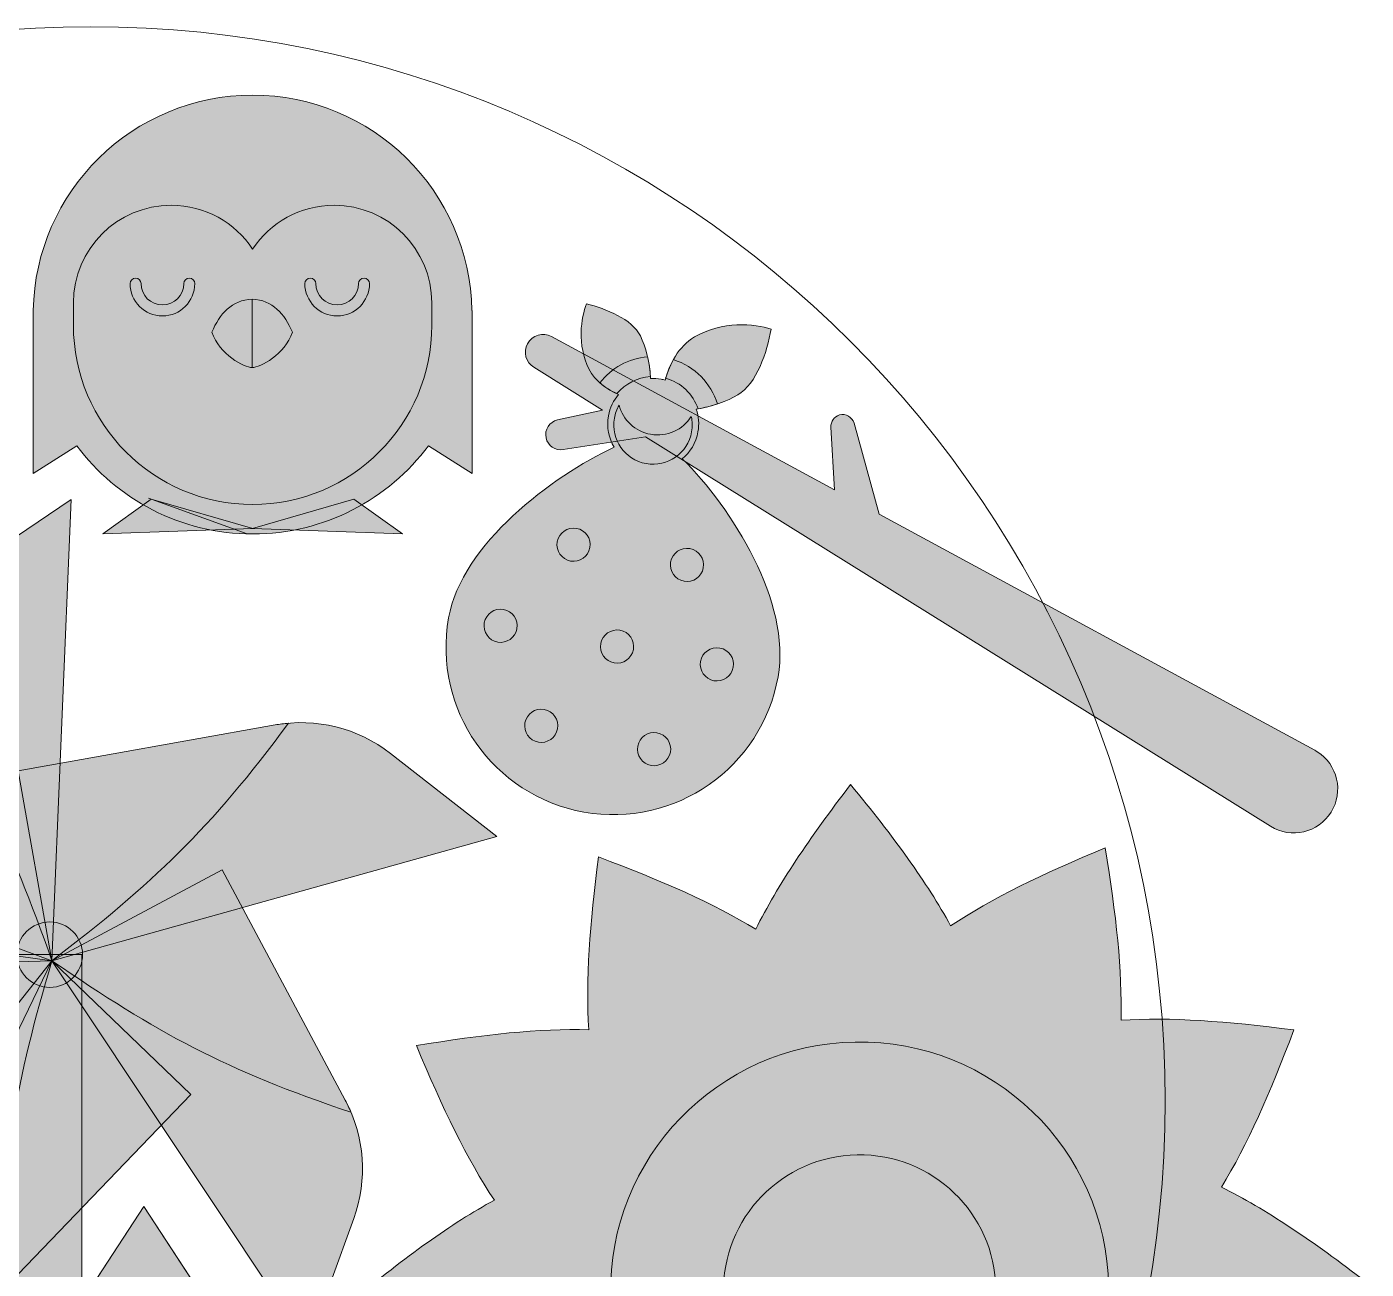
# Model space of a CAD drawing. Header units: inches. Extents: x -2159 to 3042, y -1353 to -29.
# Drawn here: x 483.8 to 821.7, y -925.5 to -612 of the extents above; entities that cross this region are included whole.
import ezdxf

# ---------------------------------------------------------------- set-up
doc = ezdxf.new("R2010")
doc.units = ezdxf.units.IN
doc.header["$MEASUREMENT"] = 0
doc.layers.add('Layer 1', color=7, linetype='Continuous')

# ---------------------------------------------------------------- blocks, each defined once
blk = doc.blocks.new('block 35')
at = {"layer": 'Layer 1', "true_color": 0xffd54e}
h = blk.add_hatch(color=41, dxfattribs=at)
h.dxf.hatch_style = 2
edge = h.paths.add_edge_path()
edge.add_spline(control_points=[(821.71, -928.68), (808.2, -918.34), (796.31, -910.28), (785.2, -904.75), (791.69, -894.18), (797.49, -881.03), (803.45, -865.1), (786.58, -862.9), (772.25, -861.85), (759.86, -862.63), (760.19, -850.23), (758.64, -835.94), (755.84, -819.16), (740.13, -825.69), (727.2, -831.95), (716.86, -838.82), (710.94, -827.91), (702.46, -816.32), (691.64, -803.18), (681.3, -816.69), (673.23, -828.58), (667.71, -839.7), (657.13, -833.21), (643.99, -827.41), (628.05, -821.45), (625.85, -838.32), (624.81, -852.65), (625.59, -865.03), (613.18, -864.7), (598.9, -866.25), (582.12, -869.06), (588.65, -884.77), (594.91, -897.7), (601.78, -908.04), (590.87, -913.95), (579.27, -922.44), (566.14, -933.26), (579.65, -943.6), (591.54, -951.66), (602.65, -957.19), (596.16, -967.76), (590.37, -980.91), (584.4, -996.84), (601.28, -999.04), (615.6, -1000.09), (627.99, -999.31), (627.66, -1011.71), (629.21, -1026), (632.01, -1042.78), (647.73, -1036.25), (660.66, -1029.99), (670.99, -1023.12), (676.91, -1034.03), (685.4, -1045.62), (696.21, -1058.76), (706.55, -1045.25), (714.62, -1033.36), (720.14, -1022.24), (730.72, -1028.73), (743.86, -1034.53), (759.8, -1040.49), (762, -1023.62), (763.04, -1009.29), (762.27, -996.91), (774.67, -997.24), (788.95, -995.69), (805.74, -992.88), (799.21, -977.17), (792.94, -964.24), (786.08, -953.9), (796.99, -947.99), (808.58, -939.5), (821.71, -928.68)], knot_values=[0, 0, 0, 0, 1, 1, 1, 2, 2, 2, 3, 3, 3, 4, 4, 4, 5, 5, 5, 6, 6, 6, 7, 7, 7, 8, 8, 8, 9, 9, 9, 10, 10, 10, 11, 11, 11, 12, 12, 12, 13, 13, 13, 14, 14, 14, 15, 15, 15, 16, 16, 16, 17, 17, 17, 18, 18, 18, 19, 19, 19, 20, 20, 20, 21, 21, 21, 22, 22, 22, 23, 23, 23, 24, 24, 24, 24], degree=3, periodic=1)
at = {"layer": 'Layer 1', "true_color": 0xb06849}
h = blk.add_hatch(color=25, dxfattribs=at)
h.dxf.hatch_style = 2
edge = h.paths.add_edge_path()
edge.add_spline(control_points=[(756.76, -929.85), (757.38, -964.55), (729.75, -993.18), (695.05, -993.8), (660.35, -994.42), (631.72, -966.79), (631.1, -932.09), (630.48, -897.39), (658.1, -868.76), (692.8, -868.14), (727.5, -867.52), (756.13, -895.15), (756.76, -929.85)], knot_values=[0, 0, 0, 0, 1, 1, 1, 2, 2, 2, 3, 3, 3, 4, 4, 4, 4], degree=3, periodic=1)
at = {"layer": 'Layer 1', "true_color": 0x4a4849}
h = blk.add_hatch(color=59, dxfattribs=at)
h.dxf.hatch_style = 2
edge = h.paths.add_edge_path()
edge.add_spline(control_points=[(728.29, -930.36), (728.63, -949.33), (713.52, -965), (694.54, -965.34), (675.56, -965.67), (659.9, -950.56), (659.56, -931.58), (659.22, -912.61), (674.33, -896.94), (693.31, -896.6), (712.29, -896.27), (727.95, -911.38), (728.29, -930.36)], knot_values=[0, 0, 0, 0, 1, 1, 1, 2, 2, 2, 3, 3, 3, 4, 4, 4, 4], degree=3, periodic=1)
at = {"layer": 'Layer 1', "lineweight": 0}
for points, knots in [([(821.71, -928.68), (808.2, -918.34), (796.31, -910.28), (785.2, -904.75), (791.69, -894.18), (797.49, -881.03), (803.45, -865.1), (786.58, -862.9), (772.25, -861.85), (759.86, -862.63), (760.19, -850.23), (758.64, -835.94), (755.84, -819.16), (740.13, -825.69), (727.2, -831.95), (716.86, -838.82), (710.94, -827.91), (702.46, -816.32), (691.64, -803.18), (681.3, -816.69), (673.23, -828.58), (667.71, -839.7), (657.13, -833.21), (643.99, -827.41), (628.05, -821.45), (625.85, -838.32), (624.81, -852.65), (625.59, -865.03), (613.18, -864.7), (598.9, -866.25), (582.12, -869.06), (588.65, -884.77), (594.91, -897.7), (601.78, -908.04), (590.87, -913.95), (579.27, -922.44), (566.14, -933.26), (579.65, -943.6), (591.54, -951.66), (602.65, -957.19), (596.16, -967.76), (590.37, -980.91), (584.4, -996.84), (601.28, -999.04), (615.6, -1000.09), (627.99, -999.31), (627.66, -1011.71), (629.21, -1026), (632.01, -1042.78), (647.73, -1036.25), (660.66, -1029.99), (670.99, -1023.12), (676.91, -1034.03), (685.4, -1045.62), (696.21, -1058.76), (706.55, -1045.25), (714.62, -1033.36), (720.14, -1022.24), (730.72, -1028.73), (743.86, -1034.53), (759.8, -1040.49), (762, -1023.62), (763.04, -1009.29), (762.27, -996.91), (774.67, -997.24), (788.95, -995.69), (805.74, -992.88), (799.21, -977.17), (792.94, -964.24), (786.08, -953.9), (796.99, -947.99), (808.58, -939.5), (821.71, -928.68)], [0, 0, 0, 0, 1, 1, 1, 2, 2, 2, 3, 3, 3, 4, 4, 4, 5, 5, 5, 6, 6, 6, 7, 7, 7, 8, 8, 8, 9, 9, 9, 10, 10, 10, 11, 11, 11, 12, 12, 12, 13, 13, 13, 14, 14, 14, 15, 15, 15, 16, 16, 16, 17, 17, 17, 18, 18, 18, 19, 19, 19, 20, 20, 20, 21, 21, 21, 22, 22, 22, 23, 23, 23, 24, 24, 24, 24]), ([(756.76, -929.85), (757.38, -964.55), (729.75, -993.18), (695.05, -993.8), (660.35, -994.42), (631.72, -966.79), (631.1, -932.09), (630.48, -897.39), (658.1, -868.76), (692.8, -868.14), (727.5, -867.52), (756.13, -895.15), (756.76, -929.85)], [0, 0, 0, 0, 1, 1, 1, 2, 2, 2, 3, 3, 3, 4, 4, 4, 4]), ([(728.29, -930.36), (728.63, -949.33), (713.52, -965), (694.54, -965.34), (675.56, -965.67), (659.9, -950.56), (659.56, -931.58), (659.22, -912.61), (674.33, -896.94), (693.31, -896.6), (712.29, -896.27), (727.95, -911.38), (728.29, -930.36)], [0, 0, 0, 0, 1, 1, 1, 2, 2, 2, 3, 3, 3, 4, 4, 4, 4])]:
    blk.add_open_spline(points, degree=3, knots=knots, dxfattribs=at)
blk = doc.blocks.new('block 38')
at = {"layer": 'Layer 1', "true_color": 0xe65f41}
h = blk.add_hatch(color=13, dxfattribs=at)
h.dxf.hatch_style = 2
edge = h.paths.add_edge_path()
edge.add_spline(control_points=[(490.18, -847.63), (490.18, -847.63), (468.94, -891.37), (468.94, -891.37), (468.94, -891.37), (409.63, -862.65), (409.63, -862.65), (400.24, -858.1), (393.23, -849.77), (390.35, -839.75), (390.35, -839.75), (380.97, -807.06), (380.97, -807.06), (380.97, -807.06), (490.18, -847.63), (490.18, -847.63)], knot_values=[0, 0, 0, 0, 1, 1, 1, 2, 2, 2, 3, 3, 3, 4, 4, 4, 5, 5, 5, 5], degree=3, periodic=1)
at = {"layer": 'Layer 1', "true_color": 0xc45137}
h = blk.add_hatch(color=13, dxfattribs=at)
h.dxf.hatch_style = 2
edge = h.paths.add_edge_path()
edge.add_spline(control_points=[(409.63, -862.65), (409.63, -862.65), (468.94, -891.37), (468.94, -891.37), (468.94, -891.37), (490.18, -847.63), (490.18, -847.63), (458.37, -848.44), (438.16, -851.06), (406.69, -861.04), (407.64, -861.62), (408.62, -862.16), (409.63, -862.65)], knot_values=[0, 0, 0, 0, 1, 1, 1, 2, 2, 2, 3, 3, 3, 4, 4, 4, 4], degree=3, periodic=1)
at = {"layer": 'Layer 1', "lineweight": 0}
for points, knots in [([(490.18, -847.63), (490.18, -847.63), (468.94, -891.37), (468.94, -891.37), (468.94, -891.37), (409.63, -862.65), (409.63, -862.65), (400.24, -858.1), (393.23, -849.77), (390.35, -839.75), (390.35, -839.75), (380.97, -807.06), (380.97, -807.06), (380.97, -807.06), (490.18, -847.63), (490.18, -847.63)], [0, 0, 0, 0, 1, 1, 1, 2, 2, 2, 3, 3, 3, 4, 4, 4, 5, 5, 5, 5]), ([(409.63, -862.65), (409.63, -862.65), (468.94, -891.37), (468.94, -891.37), (468.94, -891.37), (490.18, -847.63), (490.18, -847.63), (458.37, -848.44), (438.16, -851.06), (406.69, -861.04), (407.64, -861.62), (408.62, -862.16), (409.63, -862.65)], [0, 0, 0, 0, 1, 1, 1, 2, 2, 2, 3, 3, 3, 4, 4, 4, 4])]:
    blk.add_open_spline(points, degree=3, knots=knots, dxfattribs=at)
blk = doc.blocks.new('block 39')
at = {"layer": 'Layer 1', "true_color": 0xffd54e}
h = blk.add_hatch(color=41, dxfattribs=at)
h.dxf.hatch_style = 2
edge = h.paths.add_edge_path()
edge.add_spline(control_points=[(490.18, -847.63), (490.18, -847.63), (525.21, -881.35), (525.21, -881.35), (525.21, -881.35), (479.57, -928.88), (479.57, -928.88), (472.34, -936.41), (462.26, -940.5), (451.83, -940.14), (451.83, -940.14), (417.85, -938.96), (417.85, -938.96), (417.85, -938.96), (490.18, -847.63), (490.18, -847.63)], knot_values=[0, 0, 0, 0, 1, 1, 1, 2, 2, 2, 3, 3, 3, 4, 4, 4, 5, 5, 5, 5], degree=3, periodic=1)
at = {"layer": 'Layer 1', "true_color": 0xe8b142}
h = blk.add_hatch(color=43, dxfattribs=at)
h.dxf.hatch_style = 2
edge = h.paths.add_edge_path()
edge.add_spline(control_points=[(479.57, -928.88), (479.57, -928.88), (525.21, -881.35), (525.21, -881.35), (525.21, -881.35), (490.18, -847.63), (490.18, -847.63), (481.12, -878.13), (477.37, -898.17), (477.13, -931.18), (477.97, -930.45), (478.79, -929.69), (479.57, -928.88)], knot_values=[0, 0, 0, 0, 1, 1, 1, 2, 2, 2, 3, 3, 3, 4, 4, 4, 4], degree=3, periodic=1)
at = {"layer": 'Layer 1', "lineweight": 0}
for points, knots in [([(490.18, -847.63), (490.18, -847.63), (525.21, -881.35), (525.21, -881.35), (525.21, -881.35), (479.57, -928.88), (479.57, -928.88), (472.34, -936.41), (462.26, -940.5), (451.83, -940.14), (451.83, -940.14), (417.85, -938.96), (417.85, -938.96), (417.85, -938.96), (490.18, -847.63), (490.18, -847.63)], [0, 0, 0, 0, 1, 1, 1, 2, 2, 2, 3, 3, 3, 4, 4, 4, 5, 5, 5, 5]), ([(479.57, -928.88), (479.57, -928.88), (525.21, -881.35), (525.21, -881.35), (525.21, -881.35), (490.18, -847.63), (490.18, -847.63), (481.12, -878.13), (477.37, -898.17), (477.13, -931.18), (477.97, -930.45), (478.79, -929.69), (479.57, -928.88)], [0, 0, 0, 0, 1, 1, 1, 2, 2, 2, 3, 3, 3, 4, 4, 4, 4])]:
    blk.add_open_spline(points, degree=3, knots=knots, dxfattribs=at)
blk = doc.blocks.new('block 40')
at = {"layer": 'Layer 1', "true_color": 0x9b59b6}
h = blk.add_hatch(color=193, dxfattribs=at)
h.dxf.hatch_style = 2
edge = h.paths.add_edge_path()
edge.add_spline(control_points=[(490.18, -847.63), (490.18, -847.63), (533.07, -824.74), (533.07, -824.74), (533.07, -824.74), (564.17, -882.83), (564.17, -882.83), (569.1, -892.03), (569.87, -902.89), (566.31, -912.69), (566.31, -912.69), (554.69, -944.65), (554.69, -944.65), (554.69, -944.65), (490.18, -847.63), (490.18, -847.63)], knot_values=[0, 0, 0, 0, 1, 1, 1, 2, 2, 2, 3, 3, 3, 4, 4, 4, 5, 5, 5, 5], degree=3, periodic=1)
at = {"layer": 'Layer 1', "true_color": 0x8e44ad}
h = blk.add_hatch(color=205, dxfattribs=at)
h.dxf.hatch_style = 2
edge = h.paths.add_edge_path()
edge.add_spline(control_points=[(564.17, -882.83), (564.17, -882.83), (533.07, -824.74), (533.07, -824.74), (533.07, -824.74), (490.18, -847.63), (490.18, -847.63), (516.39, -865.68), (534.28, -875.43), (565.61, -885.86), (565.18, -884.84), (564.7, -883.82), (564.17, -882.83)], knot_values=[0, 0, 0, 0, 1, 1, 1, 2, 2, 2, 3, 3, 3, 4, 4, 4, 4], degree=3, periodic=1)
at = {"layer": 'Layer 1', "lineweight": 0}
for points, knots in [([(490.18, -847.63), (490.18, -847.63), (533.07, -824.74), (533.07, -824.74), (533.07, -824.74), (564.17, -882.83), (564.17, -882.83), (569.1, -892.03), (569.87, -902.89), (566.31, -912.69), (566.31, -912.69), (554.69, -944.65), (554.69, -944.65), (554.69, -944.65), (490.18, -847.63), (490.18, -847.63)], [0, 0, 0, 0, 1, 1, 1, 2, 2, 2, 3, 3, 3, 4, 4, 4, 5, 5, 5, 5]), ([(564.17, -882.83), (564.17, -882.83), (533.07, -824.74), (533.07, -824.74), (533.07, -824.74), (490.18, -847.63), (490.18, -847.63), (516.39, -865.68), (534.28, -875.43), (565.61, -885.86), (565.18, -884.84), (564.7, -883.82), (564.17, -882.83)], [0, 0, 0, 0, 1, 1, 1, 2, 2, 2, 3, 3, 3, 4, 4, 4, 4])]:
    blk.add_open_spline(points, degree=3, knots=knots, dxfattribs=at)
blk = doc.blocks.new('block 41')
at = {"layer": 'Layer 1', "true_color": 0x2ecc71}
h = blk.add_hatch(color=112, dxfattribs=at)
h.dxf.hatch_style = 2
edge = h.paths.add_edge_path()
edge.add_spline(control_points=[(490.18, -847.63), (490.18, -847.63), (481.66, -799.76), (481.66, -799.76), (481.66, -799.76), (546.52, -788.14), (546.52, -788.14), (556.79, -786.3), (567.36, -788.91), (575.58, -795.33), (575.58, -795.33), (602.38, -816.26), (602.38, -816.26), (602.38, -816.26), (490.18, -847.63), (490.18, -847.63)], knot_values=[0, 0, 0, 0, 1, 1, 1, 2, 2, 2, 3, 3, 3, 4, 4, 4, 5, 5, 5, 5], degree=3, periodic=1)
at = {"layer": 'Layer 1', "true_color": 0x27ae60}
h = blk.add_hatch(color=105, dxfattribs=at)
h.dxf.hatch_style = 2
edge = h.paths.add_edge_path()
edge.add_spline(control_points=[(546.52, -788.14), (546.52, -788.14), (481.66, -799.76), (481.66, -799.76), (481.66, -799.76), (490.18, -847.63), (490.18, -847.63), (515.44, -828.28), (530.25, -814.28), (549.85, -787.71), (548.74, -787.8), (547.63, -787.94), (546.52, -788.14)], knot_values=[0, 0, 0, 0, 1, 1, 1, 2, 2, 2, 3, 3, 3, 4, 4, 4, 4], degree=3, periodic=1)
at = {"layer": 'Layer 1', "lineweight": 0}
for points, knots in [([(490.18, -847.63), (490.18, -847.63), (481.66, -799.76), (481.66, -799.76), (481.66, -799.76), (546.52, -788.14), (546.52, -788.14), (556.79, -786.3), (567.36, -788.91), (575.58, -795.33), (575.58, -795.33), (602.38, -816.26), (602.38, -816.26), (602.38, -816.26), (490.18, -847.63), (490.18, -847.63)], [0, 0, 0, 0, 1, 1, 1, 2, 2, 2, 3, 3, 3, 4, 4, 4, 5, 5, 5, 5]), ([(546.52, -788.14), (546.52, -788.14), (481.66, -799.76), (481.66, -799.76), (481.66, -799.76), (490.18, -847.63), (490.18, -847.63), (515.44, -828.28), (530.25, -814.28), (549.85, -787.71), (548.74, -787.8), (547.63, -787.94), (546.52, -788.14)], [0, 0, 0, 0, 1, 1, 1, 2, 2, 2, 3, 3, 3, 4, 4, 4, 4])]:
    blk.add_open_spline(points, degree=3, knots=knots, dxfattribs=at)
blk = doc.blocks.new('block 42')
at = {"layer": 'Layer 1', "true_color": 0x59abe3}
h = blk.add_hatch(color=143, dxfattribs=at)
h.dxf.hatch_style = 2
edge = h.paths.add_edge_path()
edge.add_spline(control_points=[(490.18, -847.63), (490.18, -847.63), (442.02, -840.95), (442.02, -840.95), (442.02, -840.95), (451.01, -775.66), (451.01, -775.66), (452.43, -765.33), (458.19, -756.09), (466.83, -750.25), (466.83, -750.25), (495.02, -731.23), (495.02, -731.23), (495.02, -731.23), (490.18, -847.63), (490.18, -847.63)], knot_values=[0, 0, 0, 0, 1, 1, 1, 2, 2, 2, 3, 3, 3, 4, 4, 4, 5, 5, 5, 5], degree=3, periodic=1)
at = {"layer": 'Layer 1', "true_color": 0x4183d7}
h = blk.add_hatch(color=163, dxfattribs=at)
h.dxf.hatch_style = 2
edge = h.paths.add_edge_path()
edge.add_spline(control_points=[(451.01, -775.66), (451.01, -775.66), (442.02, -840.95), (442.02, -840.95), (442.02, -840.95), (490.18, -847.63), (490.18, -847.63), (479.58, -817.63), (470.84, -799.22), (451.63, -772.37), (451.38, -773.45), (451.16, -774.55), (451.01, -775.66)], knot_values=[0, 0, 0, 0, 1, 1, 1, 2, 2, 2, 3, 3, 3, 4, 4, 4, 4], degree=3, periodic=1)
at = {"layer": 'Layer 1', "lineweight": 0}
for points, knots in [([(490.18, -847.63), (490.18, -847.63), (442.02, -840.95), (442.02, -840.95), (442.02, -840.95), (451.01, -775.66), (451.01, -775.66), (452.43, -765.33), (458.19, -756.09), (466.83, -750.25), (466.83, -750.25), (495.02, -731.23), (495.02, -731.23), (495.02, -731.23), (490.18, -847.63), (490.18, -847.63)], [0, 0, 0, 0, 1, 1, 1, 2, 2, 2, 3, 3, 3, 4, 4, 4, 5, 5, 5, 5]), ([(451.01, -775.66), (451.01, -775.66), (442.02, -840.95), (442.02, -840.95), (442.02, -840.95), (490.18, -847.63), (490.18, -847.63), (479.58, -817.63), (470.84, -799.22), (451.63, -772.37), (451.38, -773.45), (451.16, -774.55), (451.01, -775.66)], [0, 0, 0, 0, 1, 1, 1, 2, 2, 2, 3, 3, 3, 4, 4, 4, 4])]:
    blk.add_open_spline(points, degree=3, knots=knots, dxfattribs=at)
blk = doc.blocks.new('block 37')
at = {"layer": 'Layer 1'}
for name in ['block 42', 'block 41', 'block 38', 'block 40', 'block 39']:
    blk.add_blockref(name, (0, 0), dxfattribs=at)
blk = doc.blocks.new('block 36')
at = {"layer": 'Layer 1', "true_color": 0x4a4849}
h = blk.add_hatch(color=59, dxfattribs=at)
h.dxf.hatch_style = 2
edge = h.paths.add_edge_path()
edge.add_spline(control_points=[(497.89, -846.09), (497.89, -850.65), (494.19, -854.35), (489.62, -854.35), (485.06, -854.35), (481.36, -850.65), (481.36, -846.09), (481.36, -841.53), (485.06, -837.83), (489.62, -837.83), (494.19, -837.83), (497.89, -841.53), (497.89, -846.09)], knot_values=[0, 0, 0, 0, 1, 1, 1, 2, 2, 2, 3, 3, 3, 4, 4, 4, 4], degree=3, periodic=1)
h = blk.add_hatch(color=59, dxfattribs=at)
h.dxf.hatch_style = 2
h.paths.add_polyline_path([(497.75, -1052.46), (481.36, -1052.46), (481.36, -846.09), (497.75, -846.09)])
at = {"layer": 'Layer 1', "lineweight": 0}
blk.add_lwpolyline([(497.75, -1052.46), (481.36, -1052.46), (481.36, -846.09), (497.75, -846.09), (497.75, -1052.46)], dxfattribs=at)
blk.add_open_spline([(497.89, -846.09), (497.89, -850.65), (494.19, -854.35), (489.62, -854.35), (485.06, -854.35), (481.36, -850.65), (481.36, -846.09), (481.36, -841.53), (485.06, -837.83), (489.62, -837.83), (494.19, -837.83), (497.89, -841.53), (497.89, -846.09)], degree=3, knots=[0, 0, 0, 0, 1, 1, 1, 2, 2, 2, 3, 3, 3, 4, 4, 4, 4], dxfattribs=at)
at = {"layer": 'Layer 1'}
blk.add_blockref('block 37', (0, 0), dxfattribs=at)
blk = doc.blocks.new('block 45')
at = {"layer": 'Layer 1', "true_color": 0x4a4849}
h = blk.add_hatch(color=59, dxfattribs=at)
h.dxf.hatch_style = 2
h.paths.add_polyline_path([(684.5, -1171.66), (513.36, -909.6), (342.22, -1171.66)])
at = {"layer": 'Layer 1', "true_color": 0xf8f7ca}
h = blk.add_hatch(color=7, dxfattribs=at)
h.dxf.hatch_style = 2
h.paths.add_polyline_path([(578.48, -1009.32), (513.36, -909.6), (447.75, -1010.07), (490.9, -1075.75), (534.04, -1009.44), (556.86, -1042.95)])
at = {"layer": 'Layer 1', "lineweight": 0}
for points in [[(684.5, -1171.66), (513.36, -909.6), (342.22, -1171.66), (684.5, -1171.66)], [(578.48, -1009.32), (513.36, -909.6), (447.75, -1010.07), (490.9, -1075.75), (534.04, -1009.44), (556.86, -1042.95), (578.48, -1009.32)]]:
    blk.add_lwpolyline(points, dxfattribs=at)
blk = doc.blocks.new('block 46')
at = {"layer": 'Layer 1', "true_color": 0x4a4849}
h = blk.add_hatch(color=59, dxfattribs=at)
h.dxf.hatch_style = 2
h.paths.add_polyline_path([(485.12, -1154.91), (390.63, -1010.15), (295.79, -1154.91)])
at = {"layer": 'Layer 1', "true_color": 0xf8f7ca}
h = blk.add_hatch(color=7, dxfattribs=at)
h.dxf.hatch_style = 2
h.paths.add_polyline_path([(390.63, -1010.15), (348.4, -1074.62), (369.24, -1107.48), (390.45, -1075.04), (432.99, -1075.04)])
at = {"layer": 'Layer 1', "lineweight": 0}
for points in [[(485.12, -1154.91), (390.63, -1010.15), (295.79, -1154.91), (485.12, -1154.91)], [(390.63, -1010.15), (348.4, -1074.62), (369.24, -1107.48), (390.45, -1075.04), (432.99, -1075.04), (390.63, -1010.15)]]:
    blk.add_lwpolyline(points, dxfattribs=at)
blk = doc.blocks.new('block 44')
at = {"layer": 'Layer 1'}
for name in ['block 45', 'block 46']:
    blk.add_blockref(name, (0, 0), dxfattribs=at)
blk = doc.blocks.new('block 51')
at = {"layer": 'Layer 1', "true_color": 0xc45137}
h = blk.add_hatch(color=13, dxfattribs=at)
h.dxf.hatch_style = 2
h.paths.add_polyline_path([(503.02, -739.96), (515.24, -731.21), (540.85, -738.58)])
h = blk.add_hatch(color=13, dxfattribs=at)
h.dxf.hatch_style = 2
h.paths.add_polyline_path([(578.57, -739.96), (566.35, -731.21), (540.73, -738.58)])
at = {"layer": 'Layer 1', "lineweight": 0}
for points in [[(503.02, -739.96), (515.24, -731.21), (540.85, -738.58), (503.02, -739.96)], [(578.57, -739.96), (566.35, -731.21), (540.73, -738.58), (578.57, -739.96)]]:
    blk.add_lwpolyline(points, dxfattribs=at)
blk = doc.blocks.new('block 53')
at = {"layer": 'Layer 1', "true_color": 0x4a4849}
h = blk.add_hatch(color=59, dxfattribs=at)
h.dxf.hatch_style = 2
edge = h.paths.add_edge_path()
edge.add_spline(control_points=[(518.04, -684.95), (513.54, -684.95), (509.88, -681.29), (509.88, -676.79), (509.88, -676.02), (510.5, -675.4), (511.27, -675.4), (512.03, -675.4), (512.65, -676.02), (512.65, -676.79), (512.65, -679.76), (515.07, -682.18), (518.04, -682.18), (521.01, -682.18), (523.43, -679.76), (523.43, -676.79), (523.43, -676.02), (524.05, -675.4), (524.82, -675.4), (525.58, -675.4), (526.2, -676.02), (526.2, -676.79), (526.2, -681.29), (522.54, -684.95), (518.04, -684.95)], knot_values=[0, 0, 0, 0, 1, 1, 1, 2, 2, 2, 3, 3, 3, 4, 4, 4, 5, 5, 5, 6, 6, 6, 7, 7, 7, 8, 8, 8, 8], degree=3, periodic=1)
at = {"layer": 'Layer 1', "lineweight": 0}
blk.add_open_spline([(518.04, -684.95), (513.54, -684.95), (509.88, -681.29), (509.88, -676.79), (509.88, -676.02), (510.5, -675.4), (511.27, -675.4), (512.03, -675.4), (512.65, -676.02), (512.65, -676.79), (512.65, -679.76), (515.07, -682.18), (518.04, -682.18), (521.01, -682.18), (523.43, -679.76), (523.43, -676.79), (523.43, -676.02), (524.05, -675.4), (524.82, -675.4), (525.58, -675.4), (526.2, -676.02), (526.2, -676.79), (526.2, -681.29), (522.54, -684.95), (518.04, -684.95)], degree=3, knots=[0, 0, 0, 0, 1, 1, 1, 2, 2, 2, 3, 3, 3, 4, 4, 4, 5, 5, 5, 6, 6, 6, 7, 7, 7, 8, 8, 8, 8], dxfattribs=at)
blk = doc.blocks.new('block 54')
at = {"layer": 'Layer 1', "true_color": 0x4a4849}
h = blk.add_hatch(color=59, dxfattribs=at)
h.dxf.hatch_style = 2
edge = h.paths.add_edge_path()
edge.add_spline(control_points=[(562.12, -684.95), (557.62, -684.95), (553.96, -681.29), (553.96, -676.79), (553.96, -676.02), (554.58, -675.4), (555.35, -675.4), (556.11, -675.4), (556.73, -676.02), (556.73, -676.79), (556.73, -679.76), (559.15, -682.18), (562.12, -682.18), (565.09, -682.18), (567.51, -679.76), (567.51, -676.79), (567.51, -676.02), (568.13, -675.4), (568.9, -675.4), (569.66, -675.4), (570.28, -676.02), (570.28, -676.79), (570.28, -681.29), (566.62, -684.95), (562.12, -684.95)], knot_values=[0, 0, 0, 0, 1, 1, 1, 2, 2, 2, 3, 3, 3, 4, 4, 4, 5, 5, 5, 6, 6, 6, 7, 7, 7, 8, 8, 8, 8], degree=3, periodic=1)
at = {"layer": 'Layer 1', "lineweight": 0}
blk.add_open_spline([(562.12, -684.95), (557.62, -684.95), (553.96, -681.29), (553.96, -676.79), (553.96, -676.02), (554.58, -675.4), (555.35, -675.4), (556.11, -675.4), (556.73, -676.02), (556.73, -676.79), (556.73, -679.76), (559.15, -682.18), (562.12, -682.18), (565.09, -682.18), (567.51, -679.76), (567.51, -676.79), (567.51, -676.02), (568.13, -675.4), (568.9, -675.4), (569.66, -675.4), (570.28, -676.02), (570.28, -676.79), (570.28, -681.29), (566.62, -684.95), (562.12, -684.95)], degree=3, knots=[0, 0, 0, 0, 1, 1, 1, 2, 2, 2, 3, 3, 3, 4, 4, 4, 5, 5, 5, 6, 6, 6, 7, 7, 7, 8, 8, 8, 8], dxfattribs=at)
blk = doc.blocks.new('block 52')
at = {"layer": 'Layer 1', "true_color": 0xf8f7ca}
h = blk.add_hatch(color=7, dxfattribs=at)
h.dxf.hatch_style = 2
edge = h.paths.add_edge_path()
edge.add_spline(control_points=[(585.99, -681.68), (585.99, -668.07), (574.96, -657.04), (561.35, -657.04), (552.76, -657.04), (545.21, -661.43), (540.79, -668.09), (536.38, -661.43), (528.82, -657.04), (520.24, -657.04), (506.63, -657.04), (495.59, -668.07), (495.59, -681.68), (495.59, -683.62), (495.59, -687.31), (495.59, -687.31), (495.59, -712.28), (515.83, -732.51), (540.79, -732.51), (565.76, -732.51), (585.99, -712.28), (585.99, -687.31), (585.99, -687.31), (585.99, -683.56), (585.99, -681.68)], knot_values=[0, 0, 0, 0, 1, 1, 1, 2, 2, 2, 3, 3, 3, 4, 4, 4, 5, 5, 5, 6, 6, 6, 7, 7, 7, 8, 8, 8, 8], degree=3, periodic=1)
at = {"layer": 'Layer 1', "true_color": 0xc45137}
h = blk.add_hatch(color=13, dxfattribs=at)
h.dxf.hatch_style = 2
edge = h.paths.add_edge_path()
edge.add_spline(control_points=[(540.68, -680.68), (540.68, -680.68), (540.68, -692.39), (540.68, -697.98), (538.71, -697.98), (532.37, -694.64), (530.53, -689.08), (532.43, -684.43), (535.6, -680.97), (540.68, -680.68)], knot_values=[0, 0, 0, 0, 1, 1, 1, 2, 2, 2, 3, 3, 3, 3], degree=3, periodic=1)
at = {"layer": 'Layer 1', "true_color": 0xe65f41}
h = blk.add_hatch(color=13, dxfattribs=at)
h.dxf.hatch_style = 2
edge = h.paths.add_edge_path()
edge.add_spline(control_points=[(540.68, -680.68), (540.68, -680.68), (540.68, -692.39), (540.68, -697.98), (542.64, -697.98), (548.98, -694.64), (550.82, -689.08), (548.92, -684.43), (545.75, -680.97), (540.68, -680.68)], knot_values=[0, 0, 0, 0, 1, 1, 1, 2, 2, 2, 3, 3, 3, 3], degree=3, periodic=1)
at = {"layer": 'Layer 1', "lineweight": 0}
for points, knots in [([(585.99, -681.68), (585.99, -668.07), (574.96, -657.04), (561.35, -657.04), (552.76, -657.04), (545.21, -661.43), (540.79, -668.09), (536.38, -661.43), (528.82, -657.04), (520.24, -657.04), (506.63, -657.04), (495.59, -668.07), (495.59, -681.68), (495.59, -683.62), (495.59, -687.31), (495.59, -687.31), (495.59, -712.28), (515.83, -732.51), (540.79, -732.51), (565.76, -732.51), (585.99, -712.28), (585.99, -687.31), (585.99, -687.31), (585.99, -683.56), (585.99, -681.68)], [0, 0, 0, 0, 1, 1, 1, 2, 2, 2, 3, 3, 3, 4, 4, 4, 5, 5, 5, 6, 6, 6, 7, 7, 7, 8, 8, 8, 8]), ([(540.68, -680.68), (540.68, -680.68), (540.68, -692.39), (540.68, -697.98), (538.71, -697.98), (532.37, -694.64), (530.53, -689.08), (532.43, -684.43), (535.6, -680.97), (540.68, -680.68)], [0, 0, 0, 0, 1, 1, 1, 2, 2, 2, 3, 3, 3, 3]), ([(540.68, -680.68), (540.68, -680.68), (540.68, -692.39), (540.68, -697.98), (542.64, -697.98), (548.98, -694.64), (550.82, -689.08), (548.92, -684.43), (545.75, -680.97), (540.68, -680.68)], [0, 0, 0, 0, 1, 1, 1, 2, 2, 2, 3, 3, 3, 3])]:
    blk.add_open_spline(points, degree=3, knots=knots, dxfattribs=at)
at = {"layer": 'Layer 1'}
for name in ['block 53', 'block 54']:
    blk.add_blockref(name, (0, 0), dxfattribs=at)
blk = doc.blocks.new('block 50')
at = {"layer": 'Layer 1', "true_color": 0x4a4849}
h = blk.add_hatch(color=59, dxfattribs=at)
h.dxf.hatch_style = 2
edge = h.paths.add_edge_path()
edge.add_spline(control_points=[(596.12, -683.59), (595.58, -653.49), (571.02, -629.25), (540.79, -629.25), (510.56, -629.25), (486.01, -653.49), (485.46, -683.59), (485.46, -683.59), (485.44, -683.56), (485.44, -683.56), (485.44, -683.56), (485.44, -724.74), (485.44, -724.74), (485.44, -724.74), (496.41, -717.69), (496.41, -717.69), (506.51, -731.21), (522.63, -739.96), (540.79, -739.96), (558.96, -739.96), (575.08, -731.21), (585.17, -717.69), (585.17, -717.69), (596.15, -724.74), (596.15, -724.74), (596.15, -724.74), (596.15, -683.56), (596.15, -683.56), (596.15, -683.56), (596.12, -683.59), (596.12, -683.59)], knot_values=[0, 0, 0, 0, 1, 1, 1, 2, 2, 2, 3, 3, 3, 4, 4, 4, 5, 5, 5, 6, 6, 6, 7, 7, 7, 8, 8, 8, 9, 9, 9, 10, 10, 10, 10], degree=3, periodic=1)
at = {"layer": 'Layer 1', "lineweight": 0}
blk.add_lwpolyline([(539.4, -739.96), (514.49, -730.97)], dxfattribs=at)
blk.add_open_spline([(596.12, -683.59), (595.58, -653.49), (571.02, -629.25), (540.79, -629.25), (510.56, -629.25), (486.01, -653.49), (485.46, -683.59), (485.46, -683.59), (485.44, -683.56), (485.44, -683.56), (485.44, -683.56), (485.44, -724.74), (485.44, -724.74), (485.44, -724.74), (496.41, -717.69), (496.41, -717.69), (506.51, -731.21), (522.63, -739.96), (540.79, -739.96), (558.96, -739.96), (575.08, -731.21), (585.17, -717.69), (585.17, -717.69), (596.15, -724.74), (596.15, -724.74), (596.15, -724.74), (596.15, -683.56), (596.15, -683.56), (596.15, -683.56), (596.12, -683.59), (596.12, -683.59)], degree=3, knots=[0, 0, 0, 0, 1, 1, 1, 2, 2, 2, 3, 3, 3, 4, 4, 4, 5, 5, 5, 6, 6, 6, 7, 7, 7, 8, 8, 8, 9, 9, 9, 10, 10, 10, 10], dxfattribs=at)
at = {"layer": 'Layer 1'}
for name in ['block 52', 'block 51']:
    blk.add_blockref(name, (0, 0), dxfattribs=at)
blk = doc.blocks.new('block 57')
at = {"layer": 'Layer 1', "true_color": 0xf8f7ca}
h = blk.add_hatch(color=7, dxfattribs=at)
h.dxf.hatch_style = 2
edge = h.paths.add_edge_path()
edge.add_spline(control_points=[(617.64, -741.93), (617.23, -744.21), (618.75, -746.38), (621.02, -746.79), (623.3, -747.19), (625.47, -745.68), (625.88, -743.4), (626.28, -741.13), (624.77, -738.96), (622.49, -738.55), (620.22, -738.14), (618.05, -739.66), (617.64, -741.93)], knot_values=[0, 0, 0, 0, 1, 1, 1, 2, 2, 2, 3, 3, 3, 4, 4, 4, 4], degree=3, periodic=1)
h = blk.add_hatch(color=7, dxfattribs=at)
h.dxf.hatch_style = 2
edge = h.paths.add_edge_path()
edge.add_spline(control_points=[(646.24, -747.04), (645.84, -749.31), (647.35, -751.49), (649.63, -751.89), (651.9, -752.3), (654.07, -750.78), (654.48, -748.51), (654.89, -746.23), (653.37, -744.06), (651.1, -743.65), (648.82, -743.25), (646.65, -744.76), (646.24, -747.04)], knot_values=[0, 0, 0, 0, 1, 1, 1, 2, 2, 2, 3, 3, 3, 4, 4, 4, 4], degree=3, periodic=1)
h = blk.add_hatch(color=7, dxfattribs=at)
h.dxf.hatch_style = 2
edge = h.paths.add_edge_path()
edge.add_spline(control_points=[(599.23, -762.39), (598.83, -764.66), (600.34, -766.84), (602.62, -767.24), (604.89, -767.65), (607.07, -766.13), (607.47, -763.86), (607.88, -761.58), (606.36, -759.41), (604.09, -759), (601.81, -758.6), (599.64, -760.11), (599.23, -762.39)], knot_values=[0, 0, 0, 0, 1, 1, 1, 2, 2, 2, 3, 3, 3, 4, 4, 4, 4], degree=3, periodic=1)
h = blk.add_hatch(color=7, dxfattribs=at)
h.dxf.hatch_style = 2
edge = h.paths.add_edge_path()
edge.add_spline(control_points=[(628.61, -767.63), (628.21, -769.91), (629.72, -772.08), (632, -772.48), (634.27, -772.89), (636.45, -771.38), (636.85, -769.1), (637.26, -766.83), (635.74, -764.65), (633.47, -764.25), (631.19, -763.84), (629.02, -765.36), (628.61, -767.63)], knot_values=[0, 0, 0, 0, 1, 1, 1, 2, 2, 2, 3, 3, 3, 4, 4, 4, 4], degree=3, periodic=1)
h = blk.add_hatch(color=7, dxfattribs=at)
h.dxf.hatch_style = 2
edge = h.paths.add_edge_path()
edge.add_spline(control_points=[(653.79, -772.12), (653.39, -774.4), (654.9, -776.57), (657.18, -776.98), (659.45, -777.38), (661.63, -775.87), (662.03, -773.59), (662.44, -771.32), (660.92, -769.14), (658.65, -768.74), (656.37, -768.33), (654.2, -769.85), (653.79, -772.12)], knot_values=[0, 0, 0, 0, 1, 1, 1, 2, 2, 2, 3, 3, 3, 4, 4, 4, 4], degree=3, periodic=1)
h = blk.add_hatch(color=7, dxfattribs=at)
h.dxf.hatch_style = 2
edge = h.paths.add_edge_path()
edge.add_spline(control_points=[(609.49, -787.63), (609.08, -789.91), (610.6, -792.08), (612.87, -792.49), (615.15, -792.89), (617.32, -791.38), (617.72, -789.1), (618.13, -786.83), (616.62, -784.66), (614.34, -784.25), (612.07, -783.84), (609.89, -785.36), (609.49, -787.63)], knot_values=[0, 0, 0, 0, 1, 1, 1, 2, 2, 2, 3, 3, 3, 4, 4, 4, 4], degree=3, periodic=1)
h = blk.add_hatch(color=7, dxfattribs=at)
h.dxf.hatch_style = 2
edge = h.paths.add_edge_path()
edge.add_spline(control_points=[(637.95, -793.51), (637.54, -795.79), (639.06, -797.96), (641.33, -798.37), (643.61, -798.77), (645.78, -797.26), (646.19, -794.98), (646.59, -792.71), (645.08, -790.54), (642.8, -790.13), (640.53, -789.72), (638.36, -791.24), (637.95, -793.51)], knot_values=[0, 0, 0, 0, 1, 1, 1, 2, 2, 2, 3, 3, 3, 4, 4, 4, 4], degree=3, periodic=1)
at = {"layer": 'Layer 1', "lineweight": 0}
for points in [[(617.64, -741.93), (617.23, -744.21), (618.75, -746.38), (621.02, -746.79), (623.3, -747.19), (625.47, -745.68), (625.88, -743.4), (626.28, -741.13), (624.77, -738.96), (622.49, -738.55), (620.22, -738.14), (618.05, -739.66), (617.64, -741.93)], [(646.24, -747.04), (645.84, -749.31), (647.35, -751.49), (649.63, -751.89), (651.9, -752.3), (654.07, -750.78), (654.48, -748.51), (654.89, -746.23), (653.37, -744.06), (651.1, -743.65), (648.82, -743.25), (646.65, -744.76), (646.24, -747.04)], [(599.23, -762.39), (598.83, -764.66), (600.34, -766.84), (602.62, -767.24), (604.89, -767.65), (607.07, -766.13), (607.47, -763.86), (607.88, -761.58), (606.36, -759.41), (604.09, -759), (601.81, -758.6), (599.64, -760.11), (599.23, -762.39)], [(628.61, -767.63), (628.21, -769.91), (629.72, -772.08), (632, -772.48), (634.27, -772.89), (636.45, -771.38), (636.85, -769.1), (637.26, -766.83), (635.74, -764.65), (633.47, -764.25), (631.19, -763.84), (629.02, -765.36), (628.61, -767.63)], [(653.79, -772.12), (653.39, -774.4), (654.9, -776.57), (657.18, -776.98), (659.45, -777.38), (661.63, -775.87), (662.03, -773.59), (662.44, -771.32), (660.92, -769.14), (658.65, -768.74), (656.37, -768.33), (654.2, -769.85), (653.79, -772.12)], [(609.49, -787.63), (609.08, -789.91), (610.6, -792.08), (612.87, -792.49), (615.15, -792.89), (617.32, -791.38), (617.72, -789.1), (618.13, -786.83), (616.62, -784.66), (614.34, -784.25), (612.07, -783.84), (609.89, -785.36), (609.49, -787.63)], [(637.95, -793.51), (637.54, -795.79), (639.06, -797.96), (641.33, -798.37), (643.61, -798.77), (645.78, -797.26), (646.19, -794.98), (646.59, -792.71), (645.08, -790.54), (642.8, -790.13), (640.53, -789.72), (638.36, -791.24), (637.95, -793.51)]]:
    blk.add_open_spline(points, degree=3, knots=[0, 0, 0, 0, 1, 1, 1, 2, 2, 2, 3, 3, 3, 4, 4, 4, 4], dxfattribs=at)
blk = doc.blocks.new('block 58')
at = {"layer": 'Layer 1', "true_color": 0xbc4b39}
h = blk.add_hatch(color=15, dxfattribs=at)
h.dxf.hatch_style = 2
edge = h.paths.add_edge_path()
edge.add_spline(control_points=[(641.17, -700.27), (637.83, -700.46), (634.78, -702.05), (632.7, -704.56), (631.16, -703.87), (629.68, -703), (628.4, -701.86), (631.27, -698.11), (635.63, -695.67), (640.42, -695.26), (640.8, -696.87), (641.06, -698.57), (641.17, -700.27)], knot_values=[0, 0, 0, 0, 1, 1, 1, 2, 2, 2, 3, 3, 3, 4, 4, 4, 4], degree=3, periodic=1)
h = blk.add_hatch(color=15, dxfattribs=at)
h.dxf.hatch_style = 2
edge = h.paths.add_edge_path()
edge.add_spline(control_points=[(658.03, -707.14), (656.49, -707.66), (654.84, -708.1), (653.15, -708.42), (651.93, -704.72), (648.92, -701.73), (644.98, -700.66), (645.47, -699.06), (646.1, -697.47), (646.93, -695.98), (652.34, -697.67), (656.42, -701.93), (658.03, -707.14)], knot_values=[0, 0, 0, 0, 1, 1, 1, 2, 2, 2, 3, 3, 3, 4, 4, 4, 4], degree=3, periodic=1)
at = {"layer": 'Layer 1', "lineweight": 0}
for points in [[(641.17, -700.27), (637.83, -700.46), (634.78, -702.05), (632.7, -704.56), (631.16, -703.87), (629.68, -703), (628.4, -701.86), (631.27, -698.11), (635.63, -695.67), (640.42, -695.26), (640.8, -696.87), (641.06, -698.57), (641.17, -700.27)], [(658.03, -707.14), (656.49, -707.66), (654.84, -708.1), (653.15, -708.42), (651.93, -704.72), (648.92, -701.73), (644.98, -700.66), (645.47, -699.06), (646.1, -697.47), (646.93, -695.98), (652.34, -697.67), (656.42, -701.93), (658.03, -707.14)]]:
    blk.add_open_spline(points, degree=3, knots=[0, 0, 0, 0, 1, 1, 1, 2, 2, 2, 3, 3, 3, 4, 4, 4, 4], dxfattribs=at)
blk = doc.blocks.new('block 56')
at = {"layer": 'Layer 1', "true_color": 0xe65f41}
h = blk.add_hatch(color=13, dxfattribs=at)
h.dxf.hatch_style = 2
edge = h.paths.add_edge_path()
edge.add_spline(control_points=[(632, -718.07), (630.63, -715.78), (630.04, -713.01), (630.55, -710.18), (630.92, -708.1), (631.84, -706.25), (633.13, -704.75), (630.12, -703.48), (627.27, -701.55), (625.63, -698.33), (622.58, -692.33), (623.64, -685.29), (625.03, -681.92), (629.96, -683.15), (636.49, -685.73), (638.6, -689.98), (639.95, -692.71), (641.02, -696.79), (641.2, -700.75), (642.07, -700.7), (642.96, -700.74), (643.86, -700.9), (644.19, -700.96), (644.52, -701.04), (644.84, -701.13), (646.05, -696.96), (648.12, -692.76), (652.3, -690.26), (659.12, -686.18), (667.5, -686.88), (671.59, -688.25), (670.53, -694.15), (668, -702.04), (663.17, -704.87), (660.51, -706.42), (656.67, -707.81), (652.71, -708.5), (653.31, -710.28), (653.49, -712.23), (653.14, -714.21), (652.65, -716.98), (651.19, -719.34), (649.19, -721.01), (661.74, -733.43), (676.69, -757.2), (673.34, -775.98), (669.25, -798.93), (647.32, -814.22), (624.37, -810.13), (601.42, -806.03), (586.14, -784.11), (590.23, -761.16), (593.56, -742.49), (616.26, -725.49), (632, -718.07)], knot_values=[0, 0, 0, 0, 1, 1, 1, 2, 2, 2, 3, 3, 3, 4, 4, 4, 5, 5, 5, 6, 6, 6, 7, 7, 7, 8, 8, 8, 9, 9, 9, 10, 10, 10, 11, 11, 11, 12, 12, 12, 13, 13, 13, 14, 14, 14, 15, 15, 15, 16, 16, 16, 17, 17, 17, 18, 18, 18, 18], degree=3, periodic=1)
at = {"layer": 'Layer 1', "true_color": 0xbc4b39}
h = blk.add_hatch(color=15, dxfattribs=at)
h.dxf.hatch_style = 2
edge = h.paths.add_edge_path()
edge.add_spline(control_points=[(641.2, -714.82), (645.34, -715.56), (649.33, -713.66), (651.46, -710.32), (651.73, -711.56), (651.77, -712.88), (651.54, -714.21), (650.58, -719.59), (645.44, -723.17), (640.06, -722.21), (634.68, -721.25), (631.1, -716.11), (632.06, -710.73), (632.26, -709.55), (632.68, -708.47), (633.25, -707.5), (634.23, -711.16), (637.23, -714.11), (641.2, -714.82)], knot_values=[0, 0, 0, 0, 1, 1, 1, 2, 2, 2, 3, 3, 3, 4, 4, 4, 5, 5, 5, 6, 6, 6, 6], degree=3, periodic=1)
at = {"layer": 'Layer 1', "lineweight": 0}
for points, knots in [([(632, -718.07), (630.63, -715.78), (630.04, -713.01), (630.55, -710.18), (630.92, -708.1), (631.84, -706.25), (633.13, -704.75), (630.12, -703.48), (627.27, -701.55), (625.63, -698.33), (622.58, -692.33), (623.64, -685.29), (625.03, -681.92), (629.96, -683.15), (636.49, -685.73), (638.6, -689.98), (639.95, -692.71), (641.02, -696.79), (641.2, -700.75), (642.07, -700.7), (642.96, -700.74), (643.86, -700.9), (644.19, -700.96), (644.52, -701.04), (644.84, -701.13), (646.05, -696.96), (648.12, -692.76), (652.3, -690.26), (659.12, -686.18), (667.5, -686.88), (671.59, -688.25), (670.53, -694.15), (668, -702.04), (663.17, -704.87), (660.51, -706.42), (656.67, -707.81), (652.71, -708.5), (653.31, -710.28), (653.49, -712.23), (653.14, -714.21), (652.65, -716.98), (651.19, -719.34), (649.19, -721.01), (661.74, -733.43), (676.69, -757.2), (673.34, -775.98), (669.25, -798.93), (647.32, -814.22), (624.37, -810.13), (601.42, -806.03), (586.14, -784.11), (590.23, -761.16), (593.56, -742.49), (616.26, -725.49), (632, -718.07)], [0, 0, 0, 0, 1, 1, 1, 2, 2, 2, 3, 3, 3, 4, 4, 4, 5, 5, 5, 6, 6, 6, 7, 7, 7, 8, 8, 8, 9, 9, 9, 10, 10, 10, 11, 11, 11, 12, 12, 12, 13, 13, 13, 14, 14, 14, 15, 15, 15, 16, 16, 16, 17, 17, 17, 18, 18, 18, 18]), ([(641.2, -714.82), (645.34, -715.56), (649.33, -713.66), (651.46, -710.32), (651.73, -711.56), (651.77, -712.88), (651.54, -714.21), (650.58, -719.59), (645.44, -723.17), (640.06, -722.21), (634.68, -721.25), (631.1, -716.11), (632.06, -710.73), (632.26, -709.55), (632.68, -708.47), (633.25, -707.5), (634.23, -711.16), (637.23, -714.11), (641.2, -714.82)], [0, 0, 0, 0, 1, 1, 1, 2, 2, 2, 3, 3, 3, 4, 4, 4, 5, 5, 5, 6, 6, 6, 6])]:
    blk.add_open_spline(points, degree=3, knots=knots, dxfattribs=at)
at = {"layer": 'Layer 1'}
for name in ['block 58', 'block 57']:
    blk.add_blockref(name, (0, 0), dxfattribs=at)
blk = doc.blocks.new('block 55')
at = {"layer": 'Layer 1', "true_color": 0xb06849}
h = blk.add_hatch(color=25, dxfattribs=at)
h.dxf.hatch_style = 2
edge = h.paths.add_edge_path()
edge.add_spline(control_points=[(610.14, -691.96), (611.32, -689.77), (614.05, -688.97), (616.23, -690.15), (616.23, -690.15), (687.6, -728.86), (687.6, -728.86), (687.6, -728.86), (686.68, -712.98), (686.68, -712.98), (686.59, -711.61), (687.47, -710.32), (688.85, -709.94), (690.43, -709.5), (692.06, -710.43), (692.5, -712.01), (692.5, -712.01), (698.87, -734.97), (698.87, -734.97), (698.87, -734.97), (808.73, -794.55), (808.73, -794.55), (808.91, -794.65), (809.12, -794.78), (809.3, -794.89), (814.5, -798.13), (816.09, -804.96), (812.85, -810.16), (809.61, -815.35), (802.78, -816.94), (797.58, -813.7), (797.58, -813.7), (639.93, -715.49), (639.93, -715.49), (639.93, -715.49), (619.11, -718.68), (619.11, -718.68), (617.15, -718.97), (615.25, -717.7), (614.82, -715.73), (614.37, -713.68), (615.67, -711.65), (617.72, -711.2), (617.72, -711.2), (629.06, -708.72), (629.06, -708.72), (629.06, -708.72), (611.71, -697.91), (611.71, -697.91), (609.71, -696.66), (609, -694.05), (610.14, -691.96)], knot_values=[0, 0, 0, 0, 1, 1, 1, 2, 2, 2, 3, 3, 3, 4, 4, 4, 5, 5, 5, 6, 6, 6, 7, 7, 7, 8, 8, 8, 9, 9, 9, 10, 10, 10, 11, 11, 11, 12, 12, 12, 13, 13, 13, 14, 14, 14, 15, 15, 15, 16, 16, 16, 17, 17, 17, 17], degree=3, periodic=1)
at = {"layer": 'Layer 1', "lineweight": 0}
blk.add_open_spline([(610.14, -691.96), (611.32, -689.77), (614.05, -688.97), (616.23, -690.15), (616.23, -690.15), (687.6, -728.86), (687.6, -728.86), (687.6, -728.86), (686.68, -712.98), (686.68, -712.98), (686.59, -711.61), (687.47, -710.32), (688.85, -709.94), (690.43, -709.5), (692.06, -710.43), (692.5, -712.01), (692.5, -712.01), (698.87, -734.97), (698.87, -734.97), (698.87, -734.97), (808.73, -794.55), (808.73, -794.55), (808.91, -794.65), (809.12, -794.78), (809.3, -794.89), (814.5, -798.13), (816.09, -804.96), (812.85, -810.16), (809.61, -815.35), (802.78, -816.94), (797.58, -813.7), (797.58, -813.7), (639.93, -715.49), (639.93, -715.49), (639.93, -715.49), (619.11, -718.68), (619.11, -718.68), (617.15, -718.97), (615.25, -717.7), (614.82, -715.73), (614.37, -713.68), (615.67, -711.65), (617.72, -711.2), (617.72, -711.2), (629.06, -708.72), (629.06, -708.72), (629.06, -708.72), (611.71, -697.91), (611.71, -697.91), (609.71, -696.66), (609, -694.05), (610.14, -691.96)], degree=3, knots=[0, 0, 0, 0, 1, 1, 1, 2, 2, 2, 3, 3, 3, 4, 4, 4, 5, 5, 5, 6, 6, 6, 7, 7, 7, 8, 8, 8, 9, 9, 9, 10, 10, 10, 11, 11, 11, 12, 12, 12, 13, 13, 13, 14, 14, 14, 15, 15, 15, 16, 16, 16, 17, 17, 17, 17], dxfattribs=at)
at = {"layer": 'Layer 1'}
blk.add_blockref('block 56', (0, 0), dxfattribs=at)
blk = doc.blocks.new('block 34')
at = {"layer": 'Layer 1', "lineweight": 0}
blk.add_open_spline([(771, -883), (771, -1032.67), (649.67, -1154), (500, -1154), (350.33, -1154), (229, -1032.67), (229, -883), (229, -733.33), (350.33, -612), (500, -612), (649.67, -612), (771, -733.33), (771, -883)], degree=3, knots=[0, 0, 0, 0, 1, 1, 1, 2, 2, 2, 3, 3, 3, 4, 4, 4, 4], dxfattribs=at)
at = {"layer": 'Layer 1'}
for name in ['block 50', 'block 55', 'block 36', 'block 35', 'block 44']:
    blk.add_blockref(name, (0, 0), dxfattribs=at)

msp = doc.modelspace()

# ---------------------------------------------------------------- block references
at = {"layer": 'Layer 1'}
msp.add_blockref('block 34', (0, 0), dxfattribs=at)

doc.saveas('drawing.dxf')
